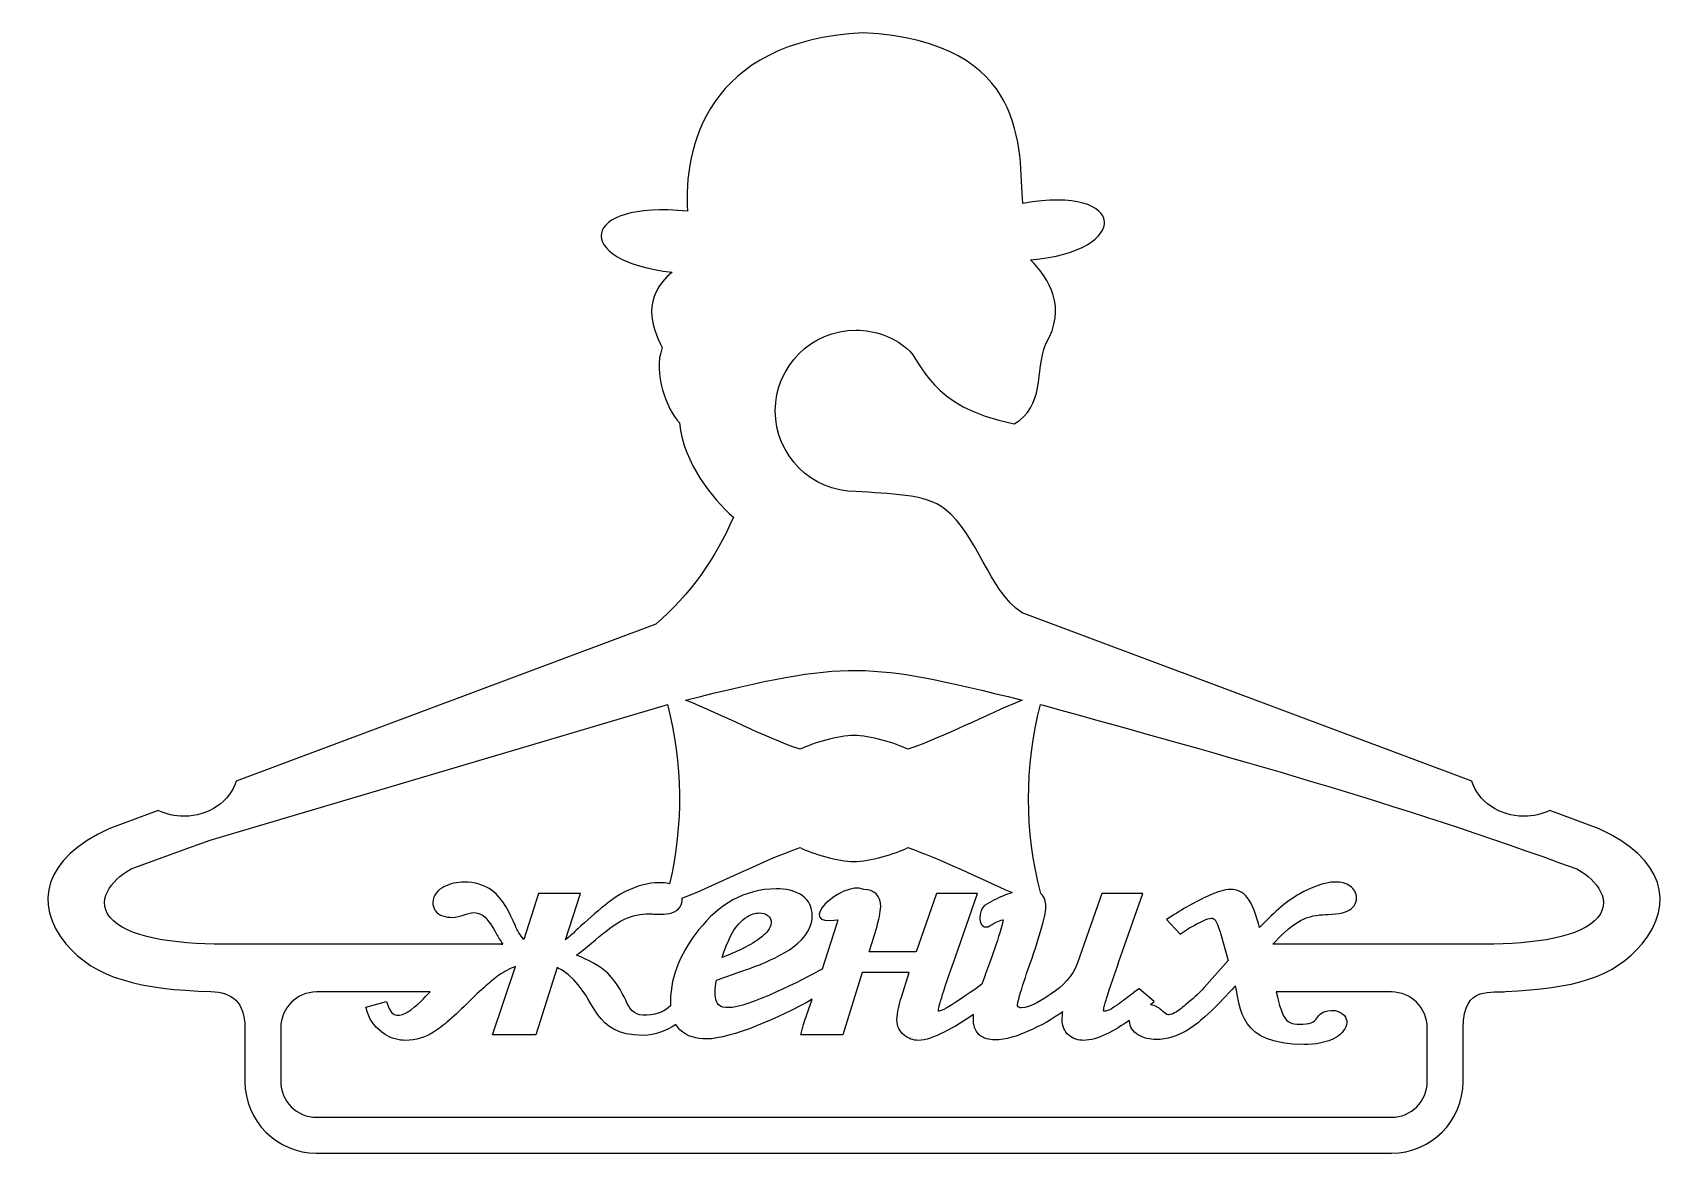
# Model space of a CAD drawing. Header units: millimetres. Extents: x -1234 to 1259, y 230 to 2117.
# Drawn here: x -719.4 to -261, y 231.7 to 544.4 of the extents above; entities that cross this region are included whole.
import ezdxf

# ---------------------------------------------------------------- set-up
doc = ezdxf.new("R2010")
doc.units = ezdxf.units.MM
doc.header["$MEASUREMENT"] = 0
doc.layers.add('layer 1', color=7, linetype='Continuous')

msp = doc.modelspace()

# ---------------------------------------------------------------- linework, layer by layer
at = {"layer": 'layer 1', "color": 230}
for points, knots in [([(-320.1845, 266.7448), (-320.1845, 266.7448), (-320.1845, 251.7455), (-320.1845, 251.7455), (-320.1845, 251.7455), (-320.1845, 240.7462), (-329.1841, 231.7462), (-340.1852, 231.7462), (-340.1852, 231.7462), (-340.1852, 231.7462), (-640.1842, 231.7462), (-640.1842, 231.7462), (-640.1842, 231.7462), (-651.1854, 231.7462), (-660.1835, 240.7462), (-660.1835, 251.7455), (-660.1835, 251.7455), (-660.1835, 251.7455), (-660.1835, 266.7448), (-660.1835, 266.7448), (-660.1835, 266.7448), (-660.1835, 273.8769), (-663.7727, 276.6882), (-669.6468, 276.8629), (-669.6468, 276.8629), (-689.2588, 277.4452), (-702.0251, 280.4136), (-710.1293, 290.2148), (-710.1293, 290.2148), (-719.3659, 301.4073), (-716.2709, 313.9854), (-698.1419, 322.2694), (-698.1419, 322.2694), (-698.1419, 322.2694), (-684.3868, 327.4179), (-684.3868, 327.4179), (-684.3868, 327.4179), (-682.2385, 326.3754), (-679.7692, 325.7804), (-677.1412, 325.7804), (-677.1412, 325.7804), (-670.1941, 325.7804), (-664.3508, 329.9292), (-662.6449, 335.5565), (-662.6449, 335.5565), (-662.6449, 335.5565), (-545.4804, 379.4155), (-545.4804, 379.4155), (-545.4804, 379.4155), (-535.975, 387.5955), (-528.7856, 397.825), (-523.8447, 409.2447), (-523.8447, 409.2447), (-529.797, 414.5814), (-537.6023, 424.0179), (-538.9264, 435.5719), (-538.9264, 435.5719), (-542.4533, 439.6737), (-546.4037, 449.176), (-543.7134, 456.5836), (-543.7134, 456.5836), (-546.8003, 462.6251), (-549.4651, 470.5411), (-540.9106, 477.6396), (-540.9106, 477.6396), (-569.0427, 480.7282), (-566.9641, 497.8119), (-536.6871, 494.6698), (-536.6871, 494.6698), (-537.7452, 512.0435), (-531.5102, 542.1751), (-487.5959, 544.4483), (-487.5959, 544.4483), (-440.8509, 541.9465), (-444.2604, 511.6597), (-443.0488, 496.8256), (-443.0488, 496.8256), (-413.5037, 502.1613), (-412.6307, 483.4164), (-440.8972, 481.0792), (-440.8972, 481.0792), (-435.7384, 475.7442), (-430.5226, 467.9704), (-436.741, 457.4751), (-436.741, 457.4751), (-439.5622, 449.979), (-436.8846, 440.1584), (-445.5279, 435.3073), (-445.5279, 435.3073), (-469.6138, 440.2224), (-470.5986, 452.2703), (-475.5194, 456.4574), (-475.5194, 456.4574), (-479.3806, 459.5771), (-484.2972, 461.4446), (-489.6474, 461.4446), (-489.6474, 461.4446), (-502.0741, 461.4446), (-512.1477, 451.371), (-512.1477, 438.9443), (-512.1477, 438.9443), (-512.1477, 426.5182), (-502.0741, 416.444), (-489.6474, 416.444), (-489.6474, 416.444), (-480.4603, 415.7028), (-470.2088, 415.8493), (-464.8971, 411.6081), (-464.8971, 411.6081), (-455.252, 403.9036), (-452.9349, 389.1506), (-443.2455, 382.5435), (-443.2455, 382.5435), (-443.2455, 382.5435), (-317.7245, 335.5565), (-317.7245, 335.5565), (-317.7245, 335.5565), (-316.018, 329.9292), (-310.1739, 325.7804), (-303.2283, 325.7804), (-303.2283, 325.7804), (-300.5995, 325.7804), (-298.1292, 326.3754), (-295.9819, 327.4179), (-295.9819, 327.4179), (-295.9819, 327.4179), (-282.2275, 322.2694), (-282.2275, 322.2694), (-282.2275, 322.2694), (-264.0985, 313.9854), (-261.0025, 301.4073), (-270.2394, 290.2148), (-270.2394, 290.2148), (-278.1353, 280.6637), (-289.5117, 277.6727), (-308.2279, 276.9117), (-308.2279, 276.9117), (-311.5702, 276.1261), (-320.1845, 279.1178), (-320.1845, 266.7448)], [0, 0, 0, 0, 0.02777778, 0.02777778, 0.02777778, 0.02777778, 0.05555556, 0.05555556, 0.05555556, 0.05555556, 0.08333333, 0.08333333, 0.08333333, 0.08333333, 0.11111111, 0.11111111, 0.11111111, 0.11111111, 0.13888889, 0.13888889, 0.13888889, 0.13888889, 0.16666667, 0.16666667, 0.16666667, 0.16666667, 0.19444444, 0.19444444, 0.19444444, 0.19444444, 0.22222222, 0.22222222, 0.22222222, 0.22222222, 0.25, 0.25, 0.25, 0.25, 0.27777778, 0.27777778, 0.27777778, 0.27777778, 0.30555556, 0.30555556, 0.30555556, 0.30555556, 0.33333333, 0.33333333, 0.33333333, 0.33333333, 0.36111111, 0.36111111, 0.36111111, 0.36111111, 0.38888889, 0.38888889, 0.38888889, 0.38888889, 0.41666667, 0.41666667, 0.41666667, 0.41666667, 0.44444444, 0.44444444, 0.44444444, 0.44444444, 0.47222222, 0.47222222, 0.47222222, 0.47222222, 0.5, 0.5, 0.5, 0.5, 0.52777778, 0.52777778, 0.52777778, 0.52777778, 0.55555556, 0.55555556, 0.55555556, 0.55555556, 0.58333333, 0.58333333, 0.58333333, 0.58333333, 0.61111111, 0.61111111, 0.61111111, 0.61111111, 0.63888889, 0.63888889, 0.63888889, 0.63888889, 0.66666667, 0.66666667, 0.66666667, 0.66666667, 0.69444444, 0.69444444, 0.69444444, 0.69444444, 0.72222222, 0.72222222, 0.72222222, 0.72222222, 0.75, 0.75, 0.75, 0.75, 0.77777778, 0.77777778, 0.77777778, 0.77777778, 0.80555556, 0.80555556, 0.80555556, 0.80555556, 0.83333333, 0.83333333, 0.83333333, 0.83333333, 0.86111111, 0.86111111, 0.86111111, 0.86111111, 0.88888889, 0.88888889, 0.88888889, 0.88888889, 0.91666667, 0.91666667, 0.91666667, 0.91666667, 0.94444444, 0.94444444, 0.94444444, 0.94444444, 1, 1, 1, 1]), ([(-490.1833, 348.3179), (-485.7826, 348.3179), (-478.6615, 346.2141), (-475.1345, 344.4757), (-475.1345, 344.4757), (-464.6318, 348.0858), (-453.8221, 353.8874), (-443.2193, 358.1983), (-443.2193, 358.1983), (-486.8134, 368.88), (-491.3797, 369.5815), (-537.2099, 358.2234), (-537.2099, 358.2234), (-526.5895, 353.91), (-515.7581, 348.0936), (-505.2332, 344.4757), (-505.2332, 344.4757), (-501.7062, 346.2141), (-494.5869, 348.3179), (-490.1833, 348.3179)], [0, 0, 0, 0, 0.16666667, 0.16666667, 0.16666667, 0.16666667, 0.33333333, 0.33333333, 0.33333333, 0.33333333, 0.5, 0.5, 0.5, 0.5, 0.66666667, 0.66666667, 0.66666667, 0.66666667, 1, 1, 1, 1]), ([(-541.6485, 306.9305), (-537.7912, 323.6104), (-537.9861, 340.2918), (-542.234, 356.9732), (-542.234, 356.9732), (-542.234, 356.9732), (-542.7968, 356.8321), (-542.7968, 356.8321), (-542.7968, 356.8321), (-542.7968, 356.8321), (-669.9217, 319.1273), (-669.9217, 319.1273), (-669.9217, 319.1273), (-669.9217, 319.1273), (-678.1671, 316.1129), (-678.1671, 316.1129), (-678.1671, 316.1129), (-678.1671, 316.1129), (-691.8812, 311.0977), (-691.8812, 311.0977), (-691.8812, 311.0977), (-695.798, 309.1514), (-702.3679, 303.0399), (-697.8243, 297.5467), (-697.8243, 297.5467), (-693.2951, 292.0681), (-680.2012, 290.057), (-666.1326, 290.057), (-666.1326, 290.057), (-666.1326, 290.057), (-660.4446, 290.057), (-660.4446, 290.057), (-660.4446, 290.057), (-640.7336, 290.057), (-607.8859, 290.057), (-588.1757, 290.057), (-588.1757, 290.057), (-589.1251, 290.057), (-588.8513, 290.057), (-588.1757, 290.057), (-588.1757, 290.057), (-588.9175, 291.0744), (-589.493, 292.0472), (-590.0583, 293.0805), (-590.0583, 293.0805), (-590.7885, 294.4139), (-592.3747, 297.1916), (-593.6652, 298.0452), (-593.6652, 298.0452), (-594.4693, 298.5793), (-595.3583, 298.9112), (-596.3319, 298.9112), (-596.3319, 298.9112), (-597.0832, 298.9112), (-598.298, 298.5022), (-598.9995, 298.25), (-598.9995, 298.25), (-600.0456, 297.8761), (-601.184, 297.5687), (-602.3022, 297.5687), (-602.3022, 297.5687), (-604.0522, 297.5687), (-606.0276, 297.9316), (-607.0818, 299.4842), (-607.0818, 299.4842), (-607.5413, 300.1599), (-607.7345, 300.9435), (-607.7345, 301.7536), (-607.7345, 301.7536), (-607.7345, 303.7835), (-606.3326, 305.1712), (-604.6345, 306.0609), (-604.6345, 306.0609), (-602.8675, 306.9835), (-600.9604, 307.4211), (-598.9666, 307.4211), (-598.9666, 307.4211), (-596.0941, 307.4211), (-593.4226, 306.6793), (-591.0934, 304.9806), (-591.0934, 304.9806), (-588.2464, 302.9037), (-586.1299, 298.5291), (-584.7867, 295.364), (-584.7867, 295.364), (-584.169, 293.9115), (-583.3331, 292.5782), (-582.3493, 291.3574), (-582.3493, 291.3574), (-582.3493, 291.3574), (-578.2358, 304.2009), (-578.2358, 304.2009), (-578.2358, 304.2009), (-578.2358, 304.2009), (-566.4879, 304.2009), (-566.4879, 304.2009), (-566.4879, 304.2009), (-566.4879, 304.2009), (-570.6969, 291.2902), (-570.6969, 291.2902), (-570.6969, 291.2902), (-569.4948, 292.28), (-568.3419, 293.3395), (-567.3054, 294.3141), (-567.3054, 294.3141), (-564.8443, 296.6277), (-562.3022, 298.9147), (-559.642, 300.999), (-559.642, 300.999), (-557.8509, 302.4013), (-555.8448, 303.8606), (-553.7955, 304.8571), (-553.7955, 304.8571), (-550.9138, 306.2619), (-547.7413, 307.2382), (-544.5132, 307.2382), (-544.5132, 307.2382), (-543.6016, 307.2382), (-542.592, 307.171), (-541.6485, 306.9305)], [0, 0, 0, 0, 0.03225806, 0.03225806, 0.03225806, 0.03225806, 0.06451613, 0.06451613, 0.06451613, 0.06451613, 0.09677419, 0.09677419, 0.09677419, 0.09677419, 0.12903226, 0.12903226, 0.12903226, 0.12903226, 0.16129032, 0.16129032, 0.16129032, 0.16129032, 0.19354839, 0.19354839, 0.19354839, 0.19354839, 0.22580645, 0.22580645, 0.22580645, 0.22580645, 0.25806452, 0.25806452, 0.25806452, 0.25806452, 0.29032258, 0.29032258, 0.29032258, 0.29032258, 0.32258065, 0.32258065, 0.32258065, 0.32258065, 0.35483871, 0.35483871, 0.35483871, 0.35483871, 0.38709677, 0.38709677, 0.38709677, 0.38709677, 0.41935484, 0.41935484, 0.41935484, 0.41935484, 0.4516129, 0.4516129, 0.4516129, 0.4516129, 0.48387097, 0.48387097, 0.48387097, 0.48387097, 0.51612903, 0.51612903, 0.51612903, 0.51612903, 0.5483871, 0.5483871, 0.5483871, 0.5483871, 0.58064516, 0.58064516, 0.58064516, 0.58064516, 0.61290323, 0.61290323, 0.61290323, 0.61290323, 0.64516129, 0.64516129, 0.64516129, 0.64516129, 0.67741935, 0.67741935, 0.67741935, 0.67741935, 0.70967742, 0.70967742, 0.70967742, 0.70967742, 0.74193548, 0.74193548, 0.74193548, 0.74193548, 0.77419355, 0.77419355, 0.77419355, 0.77419355, 0.80645161, 0.80645161, 0.80645161, 0.80645161, 0.83870968, 0.83870968, 0.83870968, 0.83870968, 0.87096774, 0.87096774, 0.87096774, 0.87096774, 0.90322581, 0.90322581, 0.90322581, 0.90322581, 0.93548387, 0.93548387, 0.93548387, 0.93548387, 1, 1, 1, 1]), ([(-438.1397, 356.9548), (-442.6094, 339.3887), (-442.5843, 321.8226), (-438.0682, 304.2571), (-438.0682, 304.2571), (-438.0421, 304.2363), (-438.0187, 304.2143), (-437.9943, 304.1917), (-437.9943, 304.1917), (-436.9819, 303.2709), (-436.6249, 301.9712), (-436.6249, 300.6396), (-436.6249, 300.6396), (-436.6249, 298.9122), (-437.2758, 296.5665), (-437.7389, 294.9045), (-437.7389, 294.9045), (-438.6682, 291.5725), (-439.7882, 288.2571), (-440.9213, 284.9898), (-440.9213, 284.9898), (-441.8885, 282.2039), (-442.8479, 279.3962), (-443.6958, 276.5732), (-443.6958, 276.5732), (-443.9367, 275.7681), (-444.1755, 274.9534), (-444.3729, 274.1341), (-444.3729, 274.1341), (-444.439, 273.8567), (-444.5678, 273.3671), (-444.5728, 273.0855), (-444.5728, 273.0855), (-444.5728, 272.8807), (-444.4879, 272.764), (-444.3308, 272.6334), (-444.3308, 272.6334), (-444.0963, 272.4371), (-443.8653, 272.3108), (-443.5561, 272.3108), (-443.5561, 272.3108), (-441.0257, 272.3108), (-437.1273, 274.8062), (-435.1211, 276.1841), (-435.1211, 276.1841), (-431.9645, 278.3508), (-429.0644, 281.1664), (-427.7807, 284.8596), (-427.7807, 284.8596), (-427.7807, 284.8596), (-421.06, 304.2009), (-421.06, 304.2009), (-421.06, 304.2009), (-421.06, 304.2009), (-409.5693, 304.2009), (-409.5693, 304.2009), (-409.5693, 304.2009), (-409.5693, 304.2009), (-415.7628, 286.587), (-415.7628, 286.587), (-415.7628, 286.587), (-416.9978, 283.0735), (-418.2395, 279.543), (-419.362, 275.9934), (-419.362, 275.9934), (-419.6821, 274.9845), (-419.9973, 273.9618), (-420.2612, 272.9369), (-420.2612, 272.9369), (-420.3458, 272.6094), (-420.5272, 271.9556), (-420.5308, 271.6196), (-420.5308, 271.6196), (-420.5308, 271.5792), (-420.5283, 271.4993), (-420.5173, 271.448), (-420.5173, 271.448), (-420.4628, 271.4045), (-420.4024, 271.3659), (-420.3323, 271.3659), (-420.3323, 271.3659), (-419.7932, 271.3659), (-419.1547, 271.627), (-418.6831, 271.8707), (-418.6831, 271.8707), (-417.8054, 272.3218), (-416.8811, 272.9907), (-416.0787, 273.5645), (-416.0787, 273.5645), (-414.564, 274.6484), (-413.0785, 275.7815), (-411.6016, 276.916), (-411.6016, 276.916), (-411.6016, 276.916), (-410.6404, 277.6561), (-410.6404, 277.6561), (-410.6404, 277.6561), (-410.6404, 277.6561), (-406.389, 274.0382), (-406.389, 274.0382), (-406.389, 274.0382), (-406.389, 274.0382), (-407.4496, 273.1955), (-407.4496, 273.1955), (-407.4496, 273.1955), (-406.1067, 273.0059), (-404.9315, 272.2538), (-403.9636, 271.2994), (-403.9636, 271.2994), (-403.6191, 270.9609), (-402.9646, 270.3885), (-402.4397, 270.3885), (-402.4397, 270.3885), (-402.0162, 270.3885), (-401.5885, 270.507), (-401.1987, 270.6708), (-401.1987, 270.6708), (-400.0585, 271.1441), (-398.6152, 272.337), (-397.6675, 273.1258), (-397.6675, 273.1258), (-395.8838, 274.6081), (-393.9817, 276.2336), (-392.4418, 277.9727), (-392.4418, 277.9727), (-392.4418, 277.9727), (-385.7381, 285.5385), (-385.7381, 285.5385), (-385.7381, 285.5385), (-385.7381, 285.5385), (-387.9073, 293.1142), (-387.9073, 293.1142), (-387.9073, 293.1142), (-388.1408, 293.9267), (-388.8232, 296.2279), (-389.4253, 296.8328), (-389.4253, 296.8328), (-389.7228, 297.1318), (-390.0674, 297.3529), (-390.4993, 297.3529), (-390.4993, 297.3529), (-390.9804, 297.3529), (-391.914, 296.9588), (-392.3477, 296.7646), (-392.3477, 296.7646), (-394.3277, 295.8865), (-396.2896, 294.8727), (-398.0715, 293.6367), (-398.0715, 293.6367), (-398.0715, 293.6367), (-399.1278, 292.904), (-399.1278, 292.904), (-399.1278, 292.904), (-399.1278, 292.904), (-402.9537, 296.9294), (-402.9537, 296.9294), (-402.9537, 296.9294), (-402.9537, 296.9294), (-401.4396, 297.9139), (-401.4396, 297.9139), (-401.4396, 297.9139), (-397.9614, 300.1748), (-394.2152, 302.3635), (-390.373, 303.9497), (-390.373, 303.9497), (-388.8795, 304.5663), (-386.8008, 305.3612), (-385.1675, 305.3612), (-385.1675, 305.3612), (-383.2512, 305.3612), (-381.6381, 304.601), (-380.4424, 303.1035), (-380.4424, 303.1035), (-378.9226, 301.2), (-377.7899, 297.6695), (-377.0113, 294.6954), (-377.0113, 294.6954), (-373.6941, 298.2426), (-369.7858, 301.8997), (-365.7261, 304.1496), (-365.7261, 304.1496), (-362.7973, 305.7737), (-359.1048, 307.4211), (-355.6928, 307.4211), (-355.6928, 307.4211), (-354.2782, 307.4211), (-352.8918, 307.1215), (-351.7248, 306.2863), (-351.7248, 306.2863), (-350.6023, 305.4815), (-349.9202, 304.3572), (-349.9202, 302.961), (-349.9202, 302.961), (-349.9202, 301.31), (-350.9461, 300.1143), (-352.3498, 299.3626), (-352.3498, 299.3626), (-353.8908, 298.5376), (-357.6244, 298.3643), (-359.3602, 298.2861), (-359.3602, 298.2861), (-361.7538, 298.1785), (-364.0744, 297.6242), (-366.1159, 296.333), (-366.1159, 296.333), (-368.7843, 294.6466), (-371.1722, 292.447), (-373.2919, 290.057), (-373.2919, 290.057), (-373.2919, 290.057), (-343.3987, 290.057), (-343.3987, 290.057), (-343.3987, 290.057), (-343.3987, 290.057), (-335.9911, 290.057), (-335.9911, 290.057), (-335.9911, 290.057), (-335.9911, 290.057), (-314.2351, 290.057), (-314.2351, 290.057), (-314.2351, 290.057), (-300.1683, 290.057), (-287.0743, 292.0681), (-282.5434, 297.5467), (-282.5434, 297.5467), (-278.0008, 303.0399), (-284.5726, 309.1514), (-288.4869, 311.0977), (-288.4869, 311.0977), (-339.3493, 329.6972), (-384.5887, 342.1611), (-437.4322, 356.7808), (-437.4322, 356.7808), (-437.4322, 356.7808), (-438.1397, 356.9548), (-438.1397, 356.9548)], [0, 0, 0, 0, 0.01666667, 0.01666667, 0.01666667, 0.01666667, 0.03333333, 0.03333333, 0.03333333, 0.03333333, 0.05, 0.05, 0.05, 0.05, 0.06666667, 0.06666667, 0.06666667, 0.06666667, 0.08333333, 0.08333333, 0.08333333, 0.08333333, 0.1, 0.1, 0.1, 0.1, 0.11666667, 0.11666667, 0.11666667, 0.11666667, 0.13333333, 0.13333333, 0.13333333, 0.13333333, 0.15, 0.15, 0.15, 0.15, 0.16666667, 0.16666667, 0.16666667, 0.16666667, 0.18333333, 0.18333333, 0.18333333, 0.18333333, 0.2, 0.2, 0.2, 0.2, 0.21666667, 0.21666667, 0.21666667, 0.21666667, 0.23333333, 0.23333333, 0.23333333, 0.23333333, 0.25, 0.25, 0.25, 0.25, 0.26666667, 0.26666667, 0.26666667, 0.26666667, 0.28333333, 0.28333333, 0.28333333, 0.28333333, 0.3, 0.3, 0.3, 0.3, 0.31666667, 0.31666667, 0.31666667, 0.31666667, 0.33333333, 0.33333333, 0.33333333, 0.33333333, 0.35, 0.35, 0.35, 0.35, 0.36666667, 0.36666667, 0.36666667, 0.36666667, 0.38333333, 0.38333333, 0.38333333, 0.38333333, 0.4, 0.4, 0.4, 0.4, 0.41666667, 0.41666667, 0.41666667, 0.41666667, 0.43333333, 0.43333333, 0.43333333, 0.43333333, 0.45, 0.45, 0.45, 0.45, 0.46666667, 0.46666667, 0.46666667, 0.46666667, 0.48333333, 0.48333333, 0.48333333, 0.48333333, 0.5, 0.5, 0.5, 0.5, 0.51666667, 0.51666667, 0.51666667, 0.51666667, 0.53333333, 0.53333333, 0.53333333, 0.53333333, 0.55, 0.55, 0.55, 0.55, 0.56666667, 0.56666667, 0.56666667, 0.56666667, 0.58333333, 0.58333333, 0.58333333, 0.58333333, 0.6, 0.6, 0.6, 0.6, 0.61666667, 0.61666667, 0.61666667, 0.61666667, 0.63333333, 0.63333333, 0.63333333, 0.63333333, 0.65, 0.65, 0.65, 0.65, 0.66666667, 0.66666667, 0.66666667, 0.66666667, 0.68333333, 0.68333333, 0.68333333, 0.68333333, 0.7, 0.7, 0.7, 0.7, 0.71666667, 0.71666667, 0.71666667, 0.71666667, 0.73333333, 0.73333333, 0.73333333, 0.73333333, 0.75, 0.75, 0.75, 0.75, 0.76666667, 0.76666667, 0.76666667, 0.76666667, 0.78333333, 0.78333333, 0.78333333, 0.78333333, 0.8, 0.8, 0.8, 0.8, 0.81666667, 0.81666667, 0.81666667, 0.81666667, 0.83333333, 0.83333333, 0.83333333, 0.83333333, 0.85, 0.85, 0.85, 0.85, 0.86666667, 0.86666667, 0.86666667, 0.86666667, 0.88333333, 0.88333333, 0.88333333, 0.88333333, 0.9, 0.9, 0.9, 0.9, 0.91666667, 0.91666667, 0.91666667, 0.91666667, 0.93333333, 0.93333333, 0.93333333, 0.93333333, 0.95, 0.95, 0.95, 0.95, 0.96666667, 0.96666667, 0.96666667, 0.96666667, 1, 1, 1, 1]), ([(-446.044, 304.4715), (-455.7359, 308.6161), (-465.5626, 313.7251), (-475.1345, 317.0161), (-475.1345, 317.0161), (-478.6615, 315.2777), (-485.7826, 313.1739), (-490.1833, 313.1739), (-490.1833, 313.1739), (-494.5869, 313.1739), (-501.7062, 315.2777), (-505.2332, 317.0161), (-505.2332, 317.0161), (-516.0528, 313.2967), (-527.1951, 307.2559), (-538.1014, 302.9097), (-538.1014, 302.9097), (-538.1014, 302.8711), (-538.0996, 302.8315), (-538.0996, 302.7919), (-538.0996, 302.7919), (-538.0996, 301.9814), (-538.291, 301.1964), (-538.7364, 300.5133), (-538.7364, 300.5133), (-539.8589, 298.7919), (-542.0734, 298.4223), (-543.9731, 298.4223), (-543.9731, 298.4223), (-544.5186, 298.4223), (-545.0612, 298.4368), (-545.6056, 298.4704), (-545.6056, 298.4704), (-546.1391, 298.5047), (-546.7154, 298.5592), (-547.2481, 298.5592), (-547.2481, 298.5592), (-549.6887, 298.5592), (-552.0564, 298.0996), (-554.261, 297.0302), (-554.261, 297.0302), (-557.0652, 295.67), (-559.948, 293.3367), (-562.3079, 291.3171), (-562.3079, 291.3171), (-563.7993, 290.0425), (-565.3166, 288.7849), (-566.8767, 287.5952), (-566.8767, 287.5952), (-567.1314, 287.402), (-567.3875, 287.2078), (-567.6489, 287.0147), (-567.6489, 287.0147), (-564.5175, 285.7486), (-561.0857, 284.0598), (-558.9348, 281.94), (-558.9348, 281.94), (-552.5612, 275.658), (-554.3576, 269.7436), (-547.9815, 270.2717), (-547.9815, 270.2717), (-544.8316, 270.4744), (-542.7657, 271.4759), (-541.3609, 272.8782), (-541.3609, 272.8782), (-541.3889, 273.3116), (-541.3998, 273.7435), (-541.3998, 274.1694), (-541.3998, 274.1694), (-541.3998, 281.6839), (-538.066, 288.3883), (-533.4651, 294.1567), (-533.4651, 294.1567), (-527.9369, 301.0864), (-520.8728, 305.4981), (-511.8654, 305.4981), (-511.8654, 305.4981), (-509.3948, 305.4981), (-506.6861, 305.1083), (-504.636, 303.6264), (-504.636, 303.6264), (-502.7597, 302.2711), (-501.8375, 300.3488), (-501.8375, 298.0441), (-501.8375, 298.0441), (-501.8375, 295.4228), (-503.1085, 293.1654), (-504.8585, 291.2951), (-504.8585, 291.2951), (-507.3497, 288.6345), (-511.478, 286.5375), (-514.774, 285.0856), (-514.774, 285.0856), (-516.5325, 284.3127), (-518.3858, 283.6406), (-520.19, 282.9826), (-520.19, 282.9826), (-522.9783, 281.9652), (-525.7829, 280.9838), (-528.5882, 280.011), (-528.5882, 280.011), (-528.7905, 278.8652), (-528.9165, 277.7006), (-528.9165, 276.5354), (-528.9165, 276.5354), (-528.9165, 275.5767), (-528.8125, 273.9115), (-528.0604, 273.1931), (-528.0604, 273.1931), (-527.343, 272.5068), (-526.2145, 272.3578), (-525.2643, 272.3578), (-525.2643, 272.3578), (-519.6976, 272.3578), (-504.3024, 280.1766), (-499.0725, 283.1329), (-499.0725, 283.1329), (-499.0725, 283.1329), (-495.0305, 295.5625), (-495.0305, 295.5625), (-495.0305, 295.5625), (-494.9169, 295.9152), (-494.7379, 296.4713), (-494.6951, 296.8916), (-494.6951, 296.8916), (-507.4134, 294.7188), (-493.7004, 308.007), (-487.4548, 305.3612), (-487.4548, 305.3612), (-484.4553, 305.3612), (-482.7389, 303.5769), (-482.7389, 300.594), (-482.7389, 300.594), (-482.7389, 298.897), (-483.3084, 296.7253), (-483.7513, 295.0902), (-483.7513, 295.0902), (-484.4058, 292.6822), (-485.1787, 290.2845), (-485.9878, 287.9129), (-485.9878, 287.9129), (-485.9878, 287.9129), (-472.8443, 287.9129), (-472.8443, 287.9129), (-472.8443, 287.9129), (-472.8443, 287.9129), (-467.1739, 304.2009), (-467.1739, 304.2009), (-467.1739, 304.2009), (-467.1739, 304.2009), (-455.6821, 304.2009), (-455.6821, 304.2009), (-455.6821, 304.2009), (-455.6821, 304.2009), (-461.8768, 286.587), (-461.8768, 286.587), (-461.8768, 286.587), (-463.1117, 283.0735), (-464.3527, 279.543), (-465.4752, 275.9934), (-465.4752, 275.9934), (-465.7953, 274.9845), (-466.1112, 273.9618), (-466.3751, 272.9369), (-466.3751, 272.9369), (-466.4615, 272.6094), (-466.6412, 271.9556), (-466.644, 271.6196), (-466.644, 271.6196), (-466.644, 271.5658), (-466.6412, 271.4582), (-466.627, 271.3758), (-466.627, 271.3758), (-466.564, 271.3666), (-466.4876, 271.3659), (-466.4462, 271.3659), (-466.4462, 271.3659), (-465.8877, 271.3659), (-464.2402, 272.3235), (-463.7662, 272.6133), (-463.7662, 272.6133), (-461.7254, 273.8518), (-456.5106, 277.373), (-454.4808, 278.9257), (-454.4808, 278.9257), (-453.8002, 280.8689), (-453.0997, 282.8064), (-452.3947, 284.7429), (-452.3947, 284.7429), (-451.3698, 287.5598), (-450.3524, 290.4132), (-449.4836, 293.2829), (-449.4836, 293.2829), (-449.2257, 294.1351), (-448.9753, 295.0004), (-448.7779, 295.8699), (-448.7779, 295.8699), (-448.7131, 296.1565), (-448.6233, 296.5421), (-448.5861, 296.8774), (-448.5861, 296.8774), (-449.2056, 296.7688), (-450.0164, 296.4175), (-450.4833, 296.2053), (-450.4833, 296.2053), (-451.2538, 295.8565), (-452.0427, 295.3566), (-452.7527, 294.8978), (-452.7527, 294.8978), (-456.1158, 294.324), (-455.2672, 299.9017), (-453.7358, 300.8791), (-453.7358, 300.8791), (-452.0653, 301.8618), (-450.2927, 302.8414), (-448.4938, 303.5716), (-448.4938, 303.5716), (-447.73, 303.8818), (-446.9008, 304.1959), (-446.044, 304.4715)], [0, 0, 0, 0, 0.01785714, 0.01785714, 0.01785714, 0.01785714, 0.03571429, 0.03571429, 0.03571429, 0.03571429, 0.05357143, 0.05357143, 0.05357143, 0.05357143, 0.07142857, 0.07142857, 0.07142857, 0.07142857, 0.08928571, 0.08928571, 0.08928571, 0.08928571, 0.10714286, 0.10714286, 0.10714286, 0.10714286, 0.125, 0.125, 0.125, 0.125, 0.14285714, 0.14285714, 0.14285714, 0.14285714, 0.16071429, 0.16071429, 0.16071429, 0.16071429, 0.17857143, 0.17857143, 0.17857143, 0.17857143, 0.19642857, 0.19642857, 0.19642857, 0.19642857, 0.21428571, 0.21428571, 0.21428571, 0.21428571, 0.23214286, 0.23214286, 0.23214286, 0.23214286, 0.25, 0.25, 0.25, 0.25, 0.26785714, 0.26785714, 0.26785714, 0.26785714, 0.28571429, 0.28571429, 0.28571429, 0.28571429, 0.30357143, 0.30357143, 0.30357143, 0.30357143, 0.32142857, 0.32142857, 0.32142857, 0.32142857, 0.33928571, 0.33928571, 0.33928571, 0.33928571, 0.35714286, 0.35714286, 0.35714286, 0.35714286, 0.375, 0.375, 0.375, 0.375, 0.39285714, 0.39285714, 0.39285714, 0.39285714, 0.41071429, 0.41071429, 0.41071429, 0.41071429, 0.42857143, 0.42857143, 0.42857143, 0.42857143, 0.44642857, 0.44642857, 0.44642857, 0.44642857, 0.46428571, 0.46428571, 0.46428571, 0.46428571, 0.48214286, 0.48214286, 0.48214286, 0.48214286, 0.5, 0.5, 0.5, 0.5, 0.51785714, 0.51785714, 0.51785714, 0.51785714, 0.53571429, 0.53571429, 0.53571429, 0.53571429, 0.55357143, 0.55357143, 0.55357143, 0.55357143, 0.57142857, 0.57142857, 0.57142857, 0.57142857, 0.58928571, 0.58928571, 0.58928571, 0.58928571, 0.60714286, 0.60714286, 0.60714286, 0.60714286, 0.625, 0.625, 0.625, 0.625, 0.64285714, 0.64285714, 0.64285714, 0.64285714, 0.66071429, 0.66071429, 0.66071429, 0.66071429, 0.67857143, 0.67857143, 0.67857143, 0.67857143, 0.69642857, 0.69642857, 0.69642857, 0.69642857, 0.71428571, 0.71428571, 0.71428571, 0.71428571, 0.73214286, 0.73214286, 0.73214286, 0.73214286, 0.75, 0.75, 0.75, 0.75, 0.76785714, 0.76785714, 0.76785714, 0.76785714, 0.78571429, 0.78571429, 0.78571429, 0.78571429, 0.80357143, 0.80357143, 0.80357143, 0.80357143, 0.82142857, 0.82142857, 0.82142857, 0.82142857, 0.83928571, 0.83928571, 0.83928571, 0.83928571, 0.85714286, 0.85714286, 0.85714286, 0.85714286, 0.875, 0.875, 0.875, 0.875, 0.89285714, 0.89285714, 0.89285714, 0.89285714, 0.91071429, 0.91071429, 0.91071429, 0.91071429, 0.92857143, 0.92857143, 0.92857143, 0.92857143, 0.94642857, 0.94642857, 0.94642857, 0.94642857, 0.96428571, 0.96428571, 0.96428571, 0.96428571, 1, 1, 1, 1]), ([(-527.0118, 286.3677), (-523.1499, 287.8128), (-518.995, 289.682), (-515.9538, 292.1042), (-515.9538, 292.1042), (-514.8129, 293.014), (-513.3055, 294.4896), (-513.3055, 296.0765), (-513.3055, 296.0765), (-513.3055, 296.8512), (-513.5139, 297.4965), (-514.1061, 298.0116), (-514.1061, 298.0116), (-514.7934, 298.6087), (-515.6665, 298.7888), (-516.558, 298.7888), (-516.558, 298.7888), (-517.7979, 298.7888), (-518.9388, 298.3936), (-519.9933, 297.7526), (-519.9933, 297.7526), (-521.7586, 296.6839), (-523.0809, 295.0842), (-524.0697, 293.2914), (-524.0697, 293.2914), (-525.2873, 291.0818), (-526.2792, 288.7697), (-527.0118, 286.3677)], [0, 0, 0, 0, 0.125, 0.125, 0.125, 0.125, 0.25, 0.25, 0.25, 0.25, 0.375, 0.375, 0.375, 0.375, 0.5, 0.5, 0.5, 0.5, 0.625, 0.625, 0.625, 0.625, 0.75, 0.75, 0.75, 0.75, 1, 1, 1, 1]), ([(-372.3742, 276.7455), (-372.3742, 276.7455), (-340.1852, 276.7455), (-340.1852, 276.7455), (-340.1852, 276.7455), (-334.684, 276.7455), (-330.1838, 272.2446), (-330.1838, 266.7448), (-330.1838, 266.7448), (-330.1838, 266.7448), (-330.1838, 251.7455), (-330.1838, 251.7455), (-330.1838, 251.7455), (-330.1838, 246.2457), (-334.684, 241.7459), (-340.1852, 241.7459), (-340.1852, 241.7459), (-340.1852, 241.7459), (-640.1842, 241.7459), (-640.1842, 241.7459), (-640.1842, 241.7459), (-645.6855, 241.7459), (-650.1839, 246.2457), (-650.1839, 251.7455), (-650.1839, 251.7455), (-650.1839, 251.7455), (-650.1839, 266.7448), (-650.1839, 266.7448), (-650.1839, 266.7448), (-650.1839, 272.2446), (-645.6855, 276.7455), (-640.1842, 276.7455), (-640.1842, 276.7455), (-640.1842, 276.7455), (-608.4774, 276.7455), (-608.4774, 276.7455), (-608.4774, 276.7455), (-608.4774, 276.7455), (-608.574, 276.6503), (-608.574, 276.6503), (-608.574, 276.6503), (-611.2148, 274.0113), (-617.9425, 266.2467), (-620.1935, 272.7732), (-620.1935, 272.7732), (-620.1935, 272.7732), (-620.653, 274.1054), (-620.653, 274.1054), (-620.653, 274.1054), (-620.653, 274.1054), (-626.4486, 272.5068), (-626.4486, 272.5068), (-626.4486, 272.5068), (-626.4486, 272.5068), (-625.977, 271.0213), (-625.977, 271.0213), (-625.977, 271.0213), (-625.1312, 268.3547), (-623.4912, 266.5187), (-621.0403, 264.9024), (-621.0403, 264.9024), (-619.2953, 263.7538), (-617.327, 263.2214), (-615.2416, 263.2214), (-615.2416, 263.2214), (-612.4784, 263.2214), (-609.909, 264.0463), (-607.565, 265.4889), (-607.565, 265.4889), (-606.0711, 266.4087), (-604.6321, 267.5885), (-603.3062, 268.7336), (-603.3062, 268.7336), (-601.3495, 270.4214), (-599.4693, 272.2185), (-597.6326, 274.0339), (-597.6326, 274.0339), (-596.1044, 275.5455), (-594.5408, 277.0334), (-592.9252, 278.4517), (-592.9252, 278.4517), (-591.7574, 279.4775), (-590.5423, 280.4882), (-589.273, 281.3864), (-589.273, 281.3864), (-587.8431, 282.4013), (-586.293, 283.2086), (-584.6731, 283.8556), (-584.6731, 283.8556), (-584.6731, 283.8556), (-591.0457, 264.7924), (-591.0457, 264.7924), (-591.0457, 264.7924), (-591.0457, 264.7924), (-578.9769, 264.7924), (-578.9769, 264.7924), (-578.9769, 264.7924), (-578.9769, 264.7924), (-573.0664, 283.5482), (-573.0664, 283.5482), (-573.0664, 283.5482), (-571.9244, 282.985), (-570.7935, 282.3171), (-569.8762, 281.5233), (-569.8762, 281.5233), (-561.3754, 274.1659), (-563.5457, 264.8494), (-549.0403, 264.5847), (-549.0403, 264.5847), (-545.6131, 264.7712), (-542.4919, 265.9442), (-539.8865, 267.6235), (-539.8865, 267.6235), (-539.5716, 267.1088), (-539.1959, 266.6273), (-538.7498, 266.1947), (-538.7498, 266.1947), (-536.7561, 264.2547), (-534.0626, 263.6321), (-531.3539, 263.6321), (-531.3539, 263.6321), (-524.4234, 263.6321), (-510.8759, 269.6208), (-501.8272, 274.7004), (-501.8272, 274.7004), (-502.3087, 273.2663), (-502.8011, 271.8371), (-503.3194, 270.4281), (-503.3194, 270.4281), (-503.6236, 269.6024), (-503.9186, 268.7739), (-504.1949, 267.9394), (-504.1949, 267.9394), (-504.3361, 267.5188), (-504.4924, 267.0575), (-504.5915, 266.6263), (-504.5915, 266.6263), (-504.5915, 266.6263), (-505.0071, 264.7924), (-505.0071, 264.7924), (-505.0071, 264.7924), (-505.0071, 264.7924), (-493.3172, 264.7924), (-493.3172, 264.7924), (-493.3172, 264.7924), (-493.3172, 264.7924), (-487.926, 282.1955), (-487.926, 282.1955), (-487.926, 282.1955), (-487.926, 282.1955), (-474.8094, 282.1955), (-474.8094, 282.1955), (-474.8094, 282.1955), (-474.8094, 282.1955), (-476.9457, 275.2841), (-476.9457, 275.2841), (-476.9457, 275.2841), (-477.5507, 273.3268), (-478.1892, 270.9934), (-478.1892, 268.9335), (-478.1892, 268.9335), (-478.1892, 267.2163), (-477.5415, 265.7323), (-476.1756, 264.6672), (-476.1756, 264.6672), (-475.0043, 263.7538), (-473.6692, 263.2214), (-472.1771, 263.2214), (-472.1771, 263.2214), (-468.3696, 263.2214), (-461.95, 266.9348), (-456.8205, 270.4256), (-456.8205, 270.4256), (-456.8594, 270.0047), (-456.8778, 269.5847), (-456.8778, 269.1638), (-456.8778, 269.1638), (-456.8778, 267.5269), (-456.483, 265.8922), (-455.2109, 264.7712), (-455.2109, 264.7712), (-454.0347, 263.7336), (-452.5249, 263.359), (-450.985, 263.359), (-450.985, 263.359), (-447.7753, 263.359), (-444.4419, 264.479), (-441.5457, 265.7787), (-441.5457, 265.7787), (-438.1832, 267.2885), (-434.894, 269.0746), (-431.8711, 271.2145), (-431.8711, 271.2145), (-431.9988, 270.4408), (-432.0763, 269.6711), (-432.0763, 268.9335), (-432.0763, 268.9335), (-432.0763, 267.2616), (-431.5192, 265.7518), (-430.2195, 264.6672), (-430.2195, 264.6672), (-429.0291, 263.6742), (-427.6116, 263.2214), (-426.0639, 263.2214), (-426.0639, 263.2214), (-422.3077, 263.2214), (-417.4028, 265.9771), (-413.2834, 268.8185), (-413.2834, 268.8185), (-413.2851, 268.7647), (-413.2862, 268.7134), (-413.2862, 268.6586), (-413.2862, 268.6586), (-413.2862, 266.9592), (-412.2836, 265.6863), (-410.9058, 264.7913), (-410.9058, 264.7913), (-409.4002, 263.8118), (-407.6116, 263.4499), (-405.8347, 263.4499), (-405.8347, 263.4499), (-402.8185, 263.4499), (-399.9736, 264.4662), (-397.3717, 265.9326), (-397.3717, 265.9326), (-395.5467, 266.9599), (-393.7875, 268.4184), (-392.2317, 269.8115), (-392.2317, 269.8115), (-389.9092, 271.8909), (-387.7131, 274.1585), (-385.6012, 276.4504), (-385.6012, 276.4504), (-384.9811, 277.1233), (-384.3627, 277.8004), (-383.7383, 278.4725), (-383.7383, 278.4725), (-382.1312, 272.2984), (-382.9176, 262.0702), (-364.5987, 262.0702), (-364.5987, 262.0702), (-361.4902, 262.0702), (-358.2555, 262.5499), (-355.5149, 264.0951), (-355.5149, 264.0951), (-352.3845, 266.1416), (-350.9426, 270.3358), (-355.9306, 271.5272), (-355.9306, 271.5272), (-362.3102, 271.9238), (-359.3503, 267.7565), (-364.9372, 267.7565), (-364.9372, 267.7565), (-369.9008, 267.5616), (-370.447, 268.9193), (-372.3742, 276.7455)], [0, 0, 0, 0, 0.01538462, 0.01538462, 0.01538462, 0.01538462, 0.03076923, 0.03076923, 0.03076923, 0.03076923, 0.04615385, 0.04615385, 0.04615385, 0.04615385, 0.06153846, 0.06153846, 0.06153846, 0.06153846, 0.07692308, 0.07692308, 0.07692308, 0.07692308, 0.09230769, 0.09230769, 0.09230769, 0.09230769, 0.10769231, 0.10769231, 0.10769231, 0.10769231, 0.12307692, 0.12307692, 0.12307692, 0.12307692, 0.13846154, 0.13846154, 0.13846154, 0.13846154, 0.15384615, 0.15384615, 0.15384615, 0.15384615, 0.16923077, 0.16923077, 0.16923077, 0.16923077, 0.18461538, 0.18461538, 0.18461538, 0.18461538, 0.2, 0.2, 0.2, 0.2, 0.21538462, 0.21538462, 0.21538462, 0.21538462, 0.23076923, 0.23076923, 0.23076923, 0.23076923, 0.24615385, 0.24615385, 0.24615385, 0.24615385, 0.26153846, 0.26153846, 0.26153846, 0.26153846, 0.27692308, 0.27692308, 0.27692308, 0.27692308, 0.29230769, 0.29230769, 0.29230769, 0.29230769, 0.30769231, 0.30769231, 0.30769231, 0.30769231, 0.32307692, 0.32307692, 0.32307692, 0.32307692, 0.33846154, 0.33846154, 0.33846154, 0.33846154, 0.35384615, 0.35384615, 0.35384615, 0.35384615, 0.36923077, 0.36923077, 0.36923077, 0.36923077, 0.38461538, 0.38461538, 0.38461538, 0.38461538, 0.4, 0.4, 0.4, 0.4, 0.41538462, 0.41538462, 0.41538462, 0.41538462, 0.43076923, 0.43076923, 0.43076923, 0.43076923, 0.44615385, 0.44615385, 0.44615385, 0.44615385, 0.46153846, 0.46153846, 0.46153846, 0.46153846, 0.47692308, 0.47692308, 0.47692308, 0.47692308, 0.49230769, 0.49230769, 0.49230769, 0.49230769, 0.50769231, 0.50769231, 0.50769231, 0.50769231, 0.52307692, 0.52307692, 0.52307692, 0.52307692, 0.53846154, 0.53846154, 0.53846154, 0.53846154, 0.55384615, 0.55384615, 0.55384615, 0.55384615, 0.56923077, 0.56923077, 0.56923077, 0.56923077, 0.58461538, 0.58461538, 0.58461538, 0.58461538, 0.6, 0.6, 0.6, 0.6, 0.61538462, 0.61538462, 0.61538462, 0.61538462, 0.63076923, 0.63076923, 0.63076923, 0.63076923, 0.64615385, 0.64615385, 0.64615385, 0.64615385, 0.66153846, 0.66153846, 0.66153846, 0.66153846, 0.67692308, 0.67692308, 0.67692308, 0.67692308, 0.69230769, 0.69230769, 0.69230769, 0.69230769, 0.70769231, 0.70769231, 0.70769231, 0.70769231, 0.72307692, 0.72307692, 0.72307692, 0.72307692, 0.73846154, 0.73846154, 0.73846154, 0.73846154, 0.75384615, 0.75384615, 0.75384615, 0.75384615, 0.76923077, 0.76923077, 0.76923077, 0.76923077, 0.78461538, 0.78461538, 0.78461538, 0.78461538, 0.8, 0.8, 0.8, 0.8, 0.81538462, 0.81538462, 0.81538462, 0.81538462, 0.83076923, 0.83076923, 0.83076923, 0.83076923, 0.84615385, 0.84615385, 0.84615385, 0.84615385, 0.86153846, 0.86153846, 0.86153846, 0.86153846, 0.87692308, 0.87692308, 0.87692308, 0.87692308, 0.89230769, 0.89230769, 0.89230769, 0.89230769, 0.90769231, 0.90769231, 0.90769231, 0.90769231, 0.92307692, 0.92307692, 0.92307692, 0.92307692, 0.93846154, 0.93846154, 0.93846154, 0.93846154, 0.95384615, 0.95384615, 0.95384615, 0.95384615, 0.96923077, 0.96923077, 0.96923077, 0.96923077, 1, 1, 1, 1])]:
    msp.add_open_spline(points, degree=3, knots=knots, dxfattribs=at)

doc.saveas('drawing.dxf')
